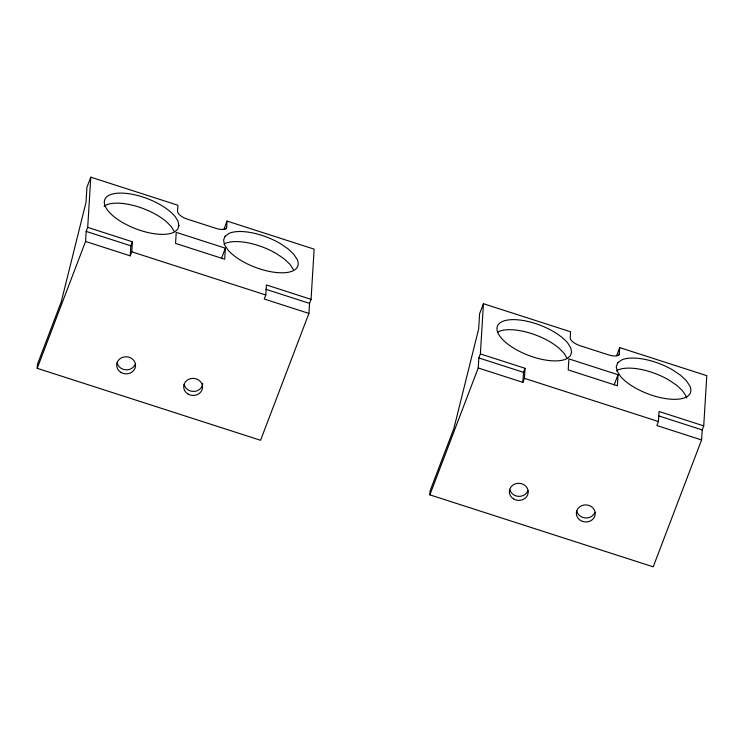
<?xml version="1.0" encoding="UTF-8"?>
<svg xmlns="http://www.w3.org/2000/svg" width="744" height="744" viewBox="0 0 744 744"><rect width="100%" height="100%" fill="white"/><g stroke="black" fill="none" stroke-linecap="round" stroke-linejoin="round"><path stroke-width="1.12" d="M37.2 368.317L37.442 364.3L61.24 301.869L86.025 202.303L86.946 187.237L90.787 177.174L177.89 205.242L177.528 211.268A10.872 4.455 20.9 0 0 187.516 219.201L216.104 228.408A10.872 4.455 20.9 0 0 226.66 227.106L227.032 221.08L314.135 249.147L311.066 299.348L309.532 303.375L308.918 313.419L260.558 440.29L37.2 368.317L85.56 241.447L86.174 231.403L87.708 227.376L90.787 177.174M85.56 241.447L130.237 255.843L130.851 245.799L132.386 241.772L87.708 227.376M130.237 255.843L131.772 251.807L132.386 241.772M225.376 248.189L224.697 259.228L175.556 243.4L176.235 232.351L225.376 248.189L221.535 258.261M308.918 313.419L264.25 299.023L265.785 294.996L266.399 284.952L311.066 299.348M429.865 494.853L430.106 490.835L453.905 428.404L478.68 328.839L479.601 313.773L483.442 303.71L570.555 331.778L570.183 337.804A10.872 4.455 20.9 0 0 580.181 345.728L608.769 354.944A10.872 4.455 20.9 0 0 619.324 353.632L619.687 347.615L706.8 375.683L703.731 425.884L702.197 429.911L701.583 439.955L653.213 566.826L429.865 494.853L478.225 367.982L478.838 357.938L480.373 353.912L483.442 303.71M478.225 367.982L522.893 382.37L523.506 372.335L525.041 368.308L480.373 353.912M522.893 382.37L524.427 378.343L525.041 368.308M618.031 374.725L617.362 385.764L568.221 369.935L568.89 358.887L618.031 374.725L614.191 384.788M701.583 439.955L656.906 425.559L658.44 421.532L659.054 411.488L703.731 425.884M223.963 229.133L227.032 221.08M225.897 229.115L226.66 227.106M616.618 355.669L619.687 347.615M618.552 355.651L619.324 353.632M224.074 244.274L225.255 243.428A39.46 16.163 20.9 0 1 276.591 253.713L284.152 258.866L289.872 264.25L293.35 269.495M616.73 370.81L617.911 369.963A39.46 16.163 20.9 0 1 669.256 380.249L676.817 385.401L682.536 390.786L686.014 396.031A39.46 16.163 20.9 0 1 686.721 398.012M104.086 206.228L107.08 204.572A39.46 16.163 20.9 0 1 166.898 222.121L171.492 226.911L174.273 231.533M497.745 332.205L499.736 331.108A39.46 16.163 20.9 0 1 559.562 348.657L564.157 353.447L566.937 358.069M86.174 231.403L130.851 245.799M265.952 289.332L309.532 303.375M478.838 357.938L523.506 372.335M658.617 415.868L702.197 429.911M131.772 251.807L265.785 294.996M524.427 378.343L658.44 421.532M135.306 364.179A9.449 8.547 3.5 0 1 125.717 369.824A9.449 8.547 3.5 0 1 117.096 362.83M202.796 383.588A9.449 8.547 3.5 0 1 193.961 391.437A9.449 8.547 3.5 0 1 184.103 384.425M527.961 490.714A9.449 8.547 3.5 0 1 518.373 496.36A9.449 8.547 3.5 0 1 509.752 489.366M594.968 512.309A9.449 8.547 3.5 0 1 585.379 517.954A9.449 8.547 3.5 0 1 576.758 510.961M178.923 225.665L177.714 229.226L174.57 231.942A39.46 16.163 20.9 0 1 117.533 219.322A39.46 16.163 20.9 0 1 118.854 193.133A39.46 16.163 20.9 0 1 175.333 216.848L178.114 221.461L178.923 225.665M571.578 352.2L570.378 355.753L567.235 358.478A39.46 16.163 20.9 0 1 510.189 345.858A39.46 16.163 20.9 0 1 511.519 319.669A39.46 16.163 20.9 0 1 567.998 343.375L570.769 347.997L571.578 352.2M225.116 236.201L223.581 240.135L224.586 244.888L228.064 250.133A39.46 16.163 20.9 0 0 274.22 272.257A39.46 16.163 20.9 0 0 297.191 259.433L293.713 254.188L287.993 248.803L280.432 243.641A39.46 16.163 20.9 0 0 229.087 233.356L225.116 236.201M617.78 362.737L616.237 366.671L617.25 371.423L620.729 376.669A39.46 16.163 20.9 0 0 666.875 398.784A39.46 16.163 20.9 0 0 689.846 385.969L686.368 380.714L680.658 375.339L673.088 370.177A39.46 16.163 20.9 0 0 621.751 359.891L617.78 362.737M187.851 393.948A9.449 8.547 3.5 0 0 202.554 387.605A9.449 8.547 3.5 0 0 188.985 379.18A9.449 8.547 3.5 0 0 187.851 393.948M120.844 372.353A9.449 8.547 3.5 0 0 135.548 366.011A9.449 8.547 3.5 0 0 121.979 357.585A9.449 8.547 3.5 0 0 120.844 372.353M580.515 520.475A9.449 8.547 3.5 0 0 595.219 514.141A9.449 8.547 3.5 0 0 581.641 505.706A9.449 8.547 3.5 0 0 580.515 520.475M513.509 498.889A9.449 8.547 3.5 0 0 528.203 492.547A9.449 8.547 3.5 0 0 514.634 484.121A9.449 8.547 3.5 0 0 513.509 498.889"/></g></svg>
